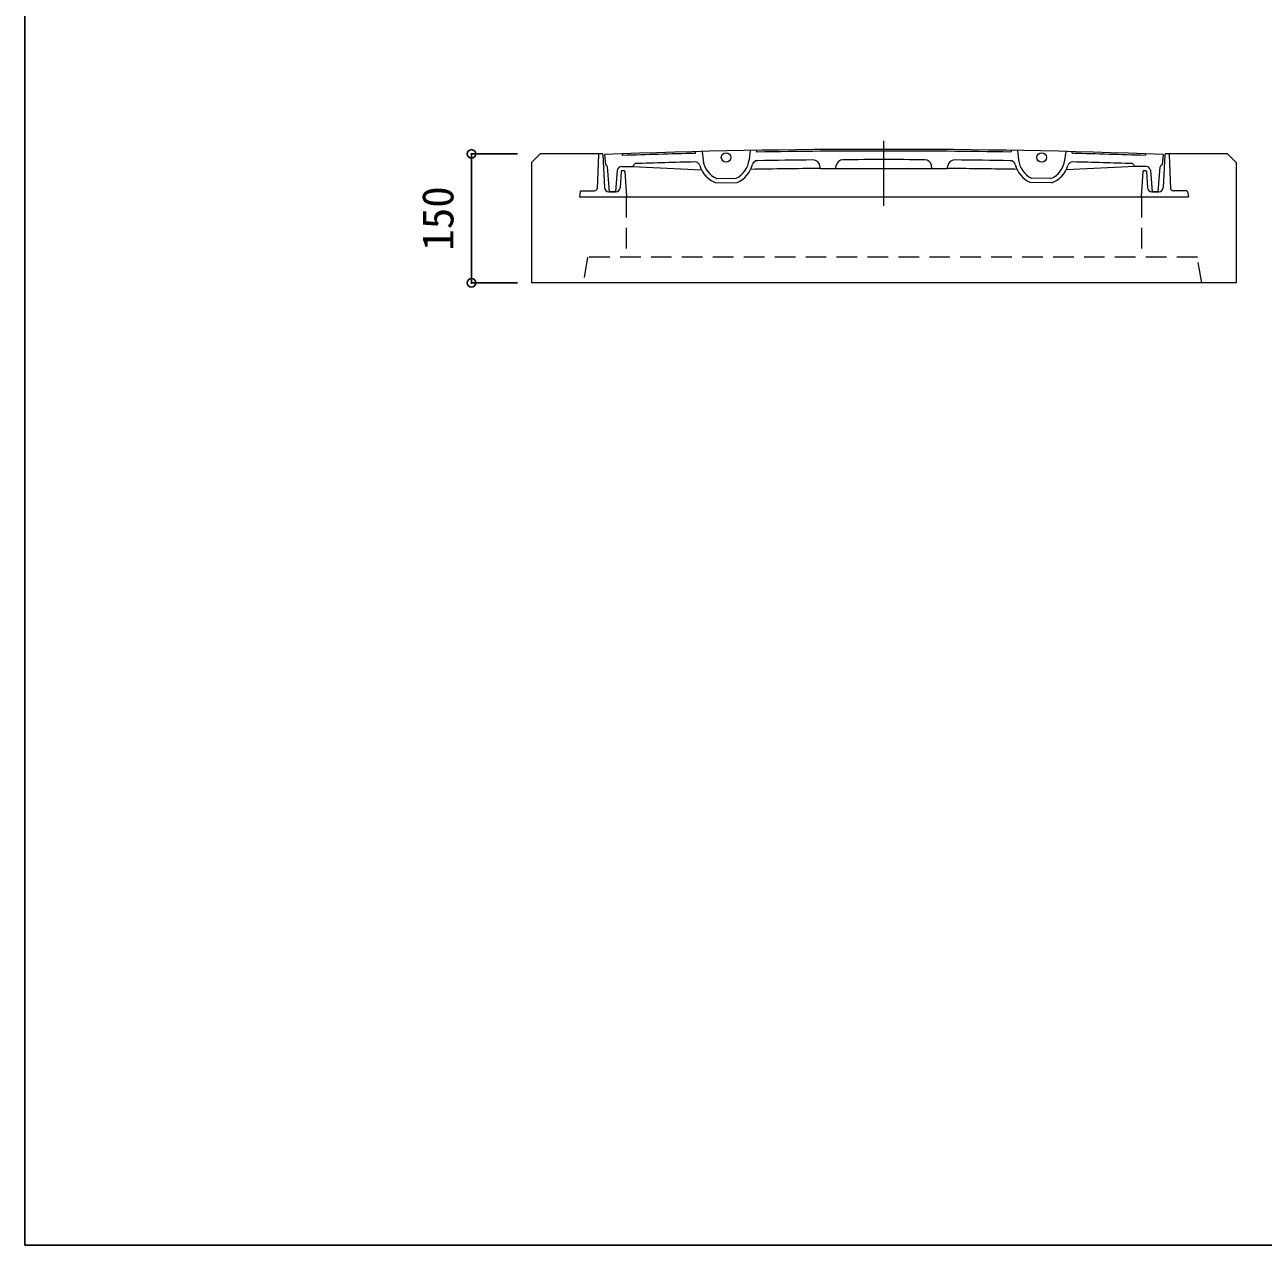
# Model space of a CAD drawing. Units: millimetres at full size, sheet at 1:20; details may follow other scales. Extents: x -3925 to 3915, y -2795 to 2605.
# Drawn here: x -3925 to -2484, y -2795 to -1375 of the extents above; entities that cross this region are included whole.
import ezdxf
from ezdxf.enums import TextEntityAlignment as Align

# ---------------------------------------------------------------- set-up
doc = ezdxf.new("R2010")
doc.units = ezdxf.units.MM
doc.header["$LTSCALE"] = 20
doc.header["$PDMODE"] = 32
doc.header["$PDSIZE"] = 10
doc.linetypes.add('DASHED1', pattern=[1.8, 1.2, -0.6])
doc.layers.add('0-1_躯体', color=3, linetype='Continuous', lineweight=18)
doc.layers.add('0-3_建具', color=7, linetype='Continuous')
doc.layers.add('F-0_F-0ﾚｲﾔ', color=2, linetype='Continuous')
doc.styles.add('ＭＳ ゴシック', font='')
doc.styles.get('ＭＳ ゴシック').set_extended_font_data('MS Gothic')

msp = doc.modelspace()

# ---------------------------------------------------------------- linework, layer by layer
at = {"layer": '0-1_躯体'}
for p, q in [((-2925.33, -1585.8), (-2925.33, -1509.9)), ((-3325.33, -1525.26), (-3335.33, -1535.26)), ((-3256.35, -1525.26), (-3325.33, -1525.26)), ((-3250.32, -1525.76), (-3249.32, -1537.74)), ((-3230.35, -1525.06), (-3229.35, -1527.02)), ((-3144.98, -1524.57), (-3143.99, -1522.55)), ((-3137, -1522.38), (-3135.81, -1532.41)), ((-3081.09, -1521.23), (-3082.23, -1532.09)), ((-3074.1, -1521.12), (-3073.1, -1523.1)), ((-2776.56, -1521.12), (-2777.56, -1523.1)), ((-2769.58, -1521.23), (-2768.43, -1532.09)), ((-2713.66, -1522.38), (-2714.85, -1532.41)), ((-2705.68, -1524.57), (-2706.67, -1522.55)), ((-2620.31, -1525.06), (-2621.31, -1527.02)), ((-2600.34, -1525.76), (-2601.34, -1537.74)), ((-2525.33, -1525.26), (-2597.39, -1525.26)), ((-2515.33, -1535.26), (-2525.33, -1525.26)), ((-3335.33, -1535.26), (-3335.33, -1675.26)), ((-3244.83, -1569.2), (-3247.11, -1540.4)), ((-3230.6, -1539.74), (-3217.95, -1539.74)), ((-3217.95, -1539.74), (-3214.87, -1536.54)), ((-3217.95, -1539.74), (-3137.55, -1543.68)), ((-2999.21, -1542.15), (-2999.68, -1539.04)), ((-2999.21, -1542.15), (-2851.45, -1542.15)), ((-2981.26, -1542.15), (-2980.76, -1538.79)), ((-2869.4, -1542.15), (-2869.9, -1538.79)), ((-2851.45, -1542.15), (-2850.98, -1539.04)), ((-2632.71, -1539.74), (-2713.11, -1543.67)), ((-2632.71, -1539.74), (-2635.79, -1536.54)), ((-2620.06, -1539.74), (-2632.71, -1539.74)), ((-2605.83, -1569.2), (-2603.55, -1540.4)), ((-2515.33, -1535.26), (-2515.33, -1675.26)), ((-3235.57, -1544.28), (-3237.84, -1569.2)), ((-3119.87, -1553.94), (-3097.21, -1553.48)), ((-2730.79, -1553.94), (-2753.45, -1553.48)), ((-2615.09, -1544.28), (-2612.82, -1569.2)), ((-3244.83, -1569.2), (-3237.84, -1569.2)), ((-3120.82, -1558.95), (-3096.06, -1558.45)), ((-2729.84, -1558.95), (-2754.6, -1558.45)), ((-2605.83, -1569.2), (-2612.82, -1569.2)), ((-2515.33, -1675.26), (-3335.33, -1675.26))]:
    msp.add_line(p, q, dxfattribs=at)
at = {"layer": '0-1_躯体', "color": 2}
for p, q in [((-3257.35, -1526.22), (-3259.17, -1565.34)), ((-3253.27, -1525.26), (-3256.35, -1525.26)), ((-3252.27, -1526.22), (-3250.49, -1564.43)), ((-2598.39, -1526.22), (-2600.17, -1564.43)), ((-2594.31, -1525.26), (-2597.39, -1525.26)), ((-2593.31, -1526.22), (-2591.49, -1565.34)), ((-3230.91, -1545.67), (-3232.15, -1564.53)), ((-3227.79, -1544.73), (-3229.91, -1544.73)), ((-3226.79, -1545.67), (-3224.86, -1575.19)), ((-2623.87, -1545.67), (-2625.8, -1575.19)), ((-2620.75, -1544.73), (-2622.87, -1544.73)), ((-2619.75, -1545.67), (-2618.51, -1564.53)), ((-3278.9, -1569.05), (-3279.77, -1575.19)), ((-3277.91, -1568.2), (-3262.16, -1568.2)), ((-3237.13, -1569.2), (-3245.51, -1569.2)), ((-2613.53, -1569.2), (-2605.15, -1569.2)), ((-2572.75, -1568.2), (-2588.5, -1568.2)), ((-2571.76, -1569.05), (-2570.89, -1575.19)), ((-3279.77, -1575.19), (-2570.89, -1575.19))]:
    msp.add_line(p, q, dxfattribs=at)
at = {"layer": '0-1_躯体', "linetype": 'DASHED1'}
for p, q in [((-3225.33, -1575.19), (-3225.33, -1645.26)), ((-2625.33, -1575.19), (-2625.33, -1645.26)), ((-3270.33, -1645.26), (-3275.33, -1675.26))]:
    msp.add_line(p, q, dxfattribs=at)
msp.add_lwpolyline([(-2555.33, -1675.26), (-2560.33, -1645.26), (-3270.33, -1645.26)], dxfattribs=at)
at = {"layer": '0-1_躯体'}
for centre in [(-3109.04, -1529.25), (-2741.62, -1529.25)]:
    msp.add_circle(centre, 5.49, dxfattribs=at)
at = {"layer": '0-1_躯体', "color": 2}
for centre, radius, start, end in [((-3256.35, -1526.26), 0.998, 90, 177.33537), ((-3253.27, -1526.26), 0.998, 2.66463, 90), ((-2597.39, -1526.26), 0.998, 90, 177.33537), ((-2594.31, -1526.26), 0.998, 2.66463, 90), ((-3229.91, -1545.73), 0.998, 90, 176.24782), ((-3227.79, -1545.73), 0.998, 3.75218, 90), ((-2622.87, -1545.73), 0.998, 90, 176.24782), ((-2620.75, -1545.73), 0.998, 3.75218, 90), ((-3277.91, -1569.2), 0.998, 90, 171.86929), ((-3262.16, -1565.2), 3, 270, 357.33691), ((-3245.51, -1564.2), 4.99, 182.66319, 270), ((-3237.13, -1564.2), 4.99, 270, 356.24838), ((-2613.53, -1564.2), 4.99, 183.75162, 270), ((-2605.15, -1564.2), 4.99, 270, 357.33681), ((-2588.5, -1565.2), 3, 182.66309, 270), ((-2572.75, -1569.2), 0.998, 8.13071, 90)]:
    msp.add_arc(centre, radius, start, end, dxfattribs=at)
at = {"layer": '0-1_躯体'}
for centre, radius, start, end in [((-2925.33, -10505.74), 8985.86, 87.92735, 92.07265), ((-2925.33, -10505.74), 8983.86, 91.40102, 91.9393), ((-2925.33, -10505.74), 8983.86, 89.05756, 90.94244), ((-2925.33, -10505.74), 8983.86, 88.0607, 88.59898), ((-3250.1, -1540.64), 3, 4.53793, 74.92941), ((-3230.6, -1544.73), 4.99, 90, 174.8055), ((-2925.33, -10505.74), 8973.88, 91.40526, 91.84898), ((-3145.26, -1540.55), 5.99, 17.32887, 91.4054), ((-3109.04, -1529.25), 31.95, 197.32913, 248.37321), ((-3109.04, -1529.25), 26.96, 186.73128, 246.32108), ((-3109.04, -1529.25), 26.96, 296.02196, 353.96233), ((-3109.04, -1529.25), 31.95, 293.96968, 345.0153), ((-2925.33, -10505.74), 8963.89, 90.47226, 90.99054), ((-3072.39, -1539.06), 5.99, 90.93115, 165.01494), ((-2925.33, -10505.74), 8973.88, 90.52562, 90.93961), ((-3007.58, -1540.23), 7.99, 8.54108, 90.52582), ((-2972.86, -1539.98), 7.99, 90.30357, 171.47713), ((-2925.33, -10505.74), 8973.88, 89.69627, 90.30373), ((-2877.8, -1539.98), 7.99, 8.52287, 89.69643), ((-2925.33, -10505.74), 8963.89, 89.08919, 89.52774), ((-2843.08, -1540.23), 7.99, 89.47418, 171.45892), ((-2925.33, -10505.74), 8973.88, 89.06039, 89.47438), ((-2778.27, -1539.06), 5.99, 14.98506, 89.06885), ((-2741.62, -1529.25), 31.95, 194.9847, 246.03032), ((-2741.62, -1529.25), 26.96, 186.03767, 243.97804), ((-2741.62, -1529.25), 26.96, 293.67892, 353.26872), ((-2741.62, -1529.25), 31.95, 291.62679, 342.67087), ((-2705.4, -1540.55), 5.99, 88.5946, 162.67113), ((-2925.33, -10505.74), 8973.88, 88.15102, 88.59474), ((-2620.06, -1544.73), 4.99, 5.1945, 90), ((-2600.56, -1540.64), 3, 105.07059, 175.46207), ((-2925.33, -10505.74), 8963.89, 89.00946, 89.08755)]:
    msp.add_arc(centre, radius, start, end, dxfattribs=at)
at = {"layer": '0-3_建具'}
for p, q in [((-3405.34, -1525.26), (-3405.34, -1675.26)), ((-3405.34, -1525.26), (-3351.71, -1525.26)), ((-3405.34, -1675.26), (-3351.71, -1675.26))]:
    msp.add_line(p, q, dxfattribs=at)
for p in [(-3405.34, -1525.26), (-3405.34, -1675.26)]:
    msp.add_point(p, dxfattribs=at)
at = {"layer": 'F-0_F-0ﾚｲﾔ'}
msp.add_line((-3925.33, -2795.26), (3914.67, -2795.26), dxfattribs=at)
msp.add_lwpolyline([(-3925.33, -2795.26), (-3925.33, 2604.74), (3914.67, 2604.74)], dxfattribs=at)

# ---------------------------------------------------------------- texts
at = {"layer": '0-3_建具', "color": 4, "style": 'ＭＳ ゴシック'}
msp.add_text('150', height=36.66, rotation=90, dxfattribs=at).set_placement((-3415.34, -1637.76), align=Align.BOTTOM_LEFT)

doc.saveas('drawing.dxf')
